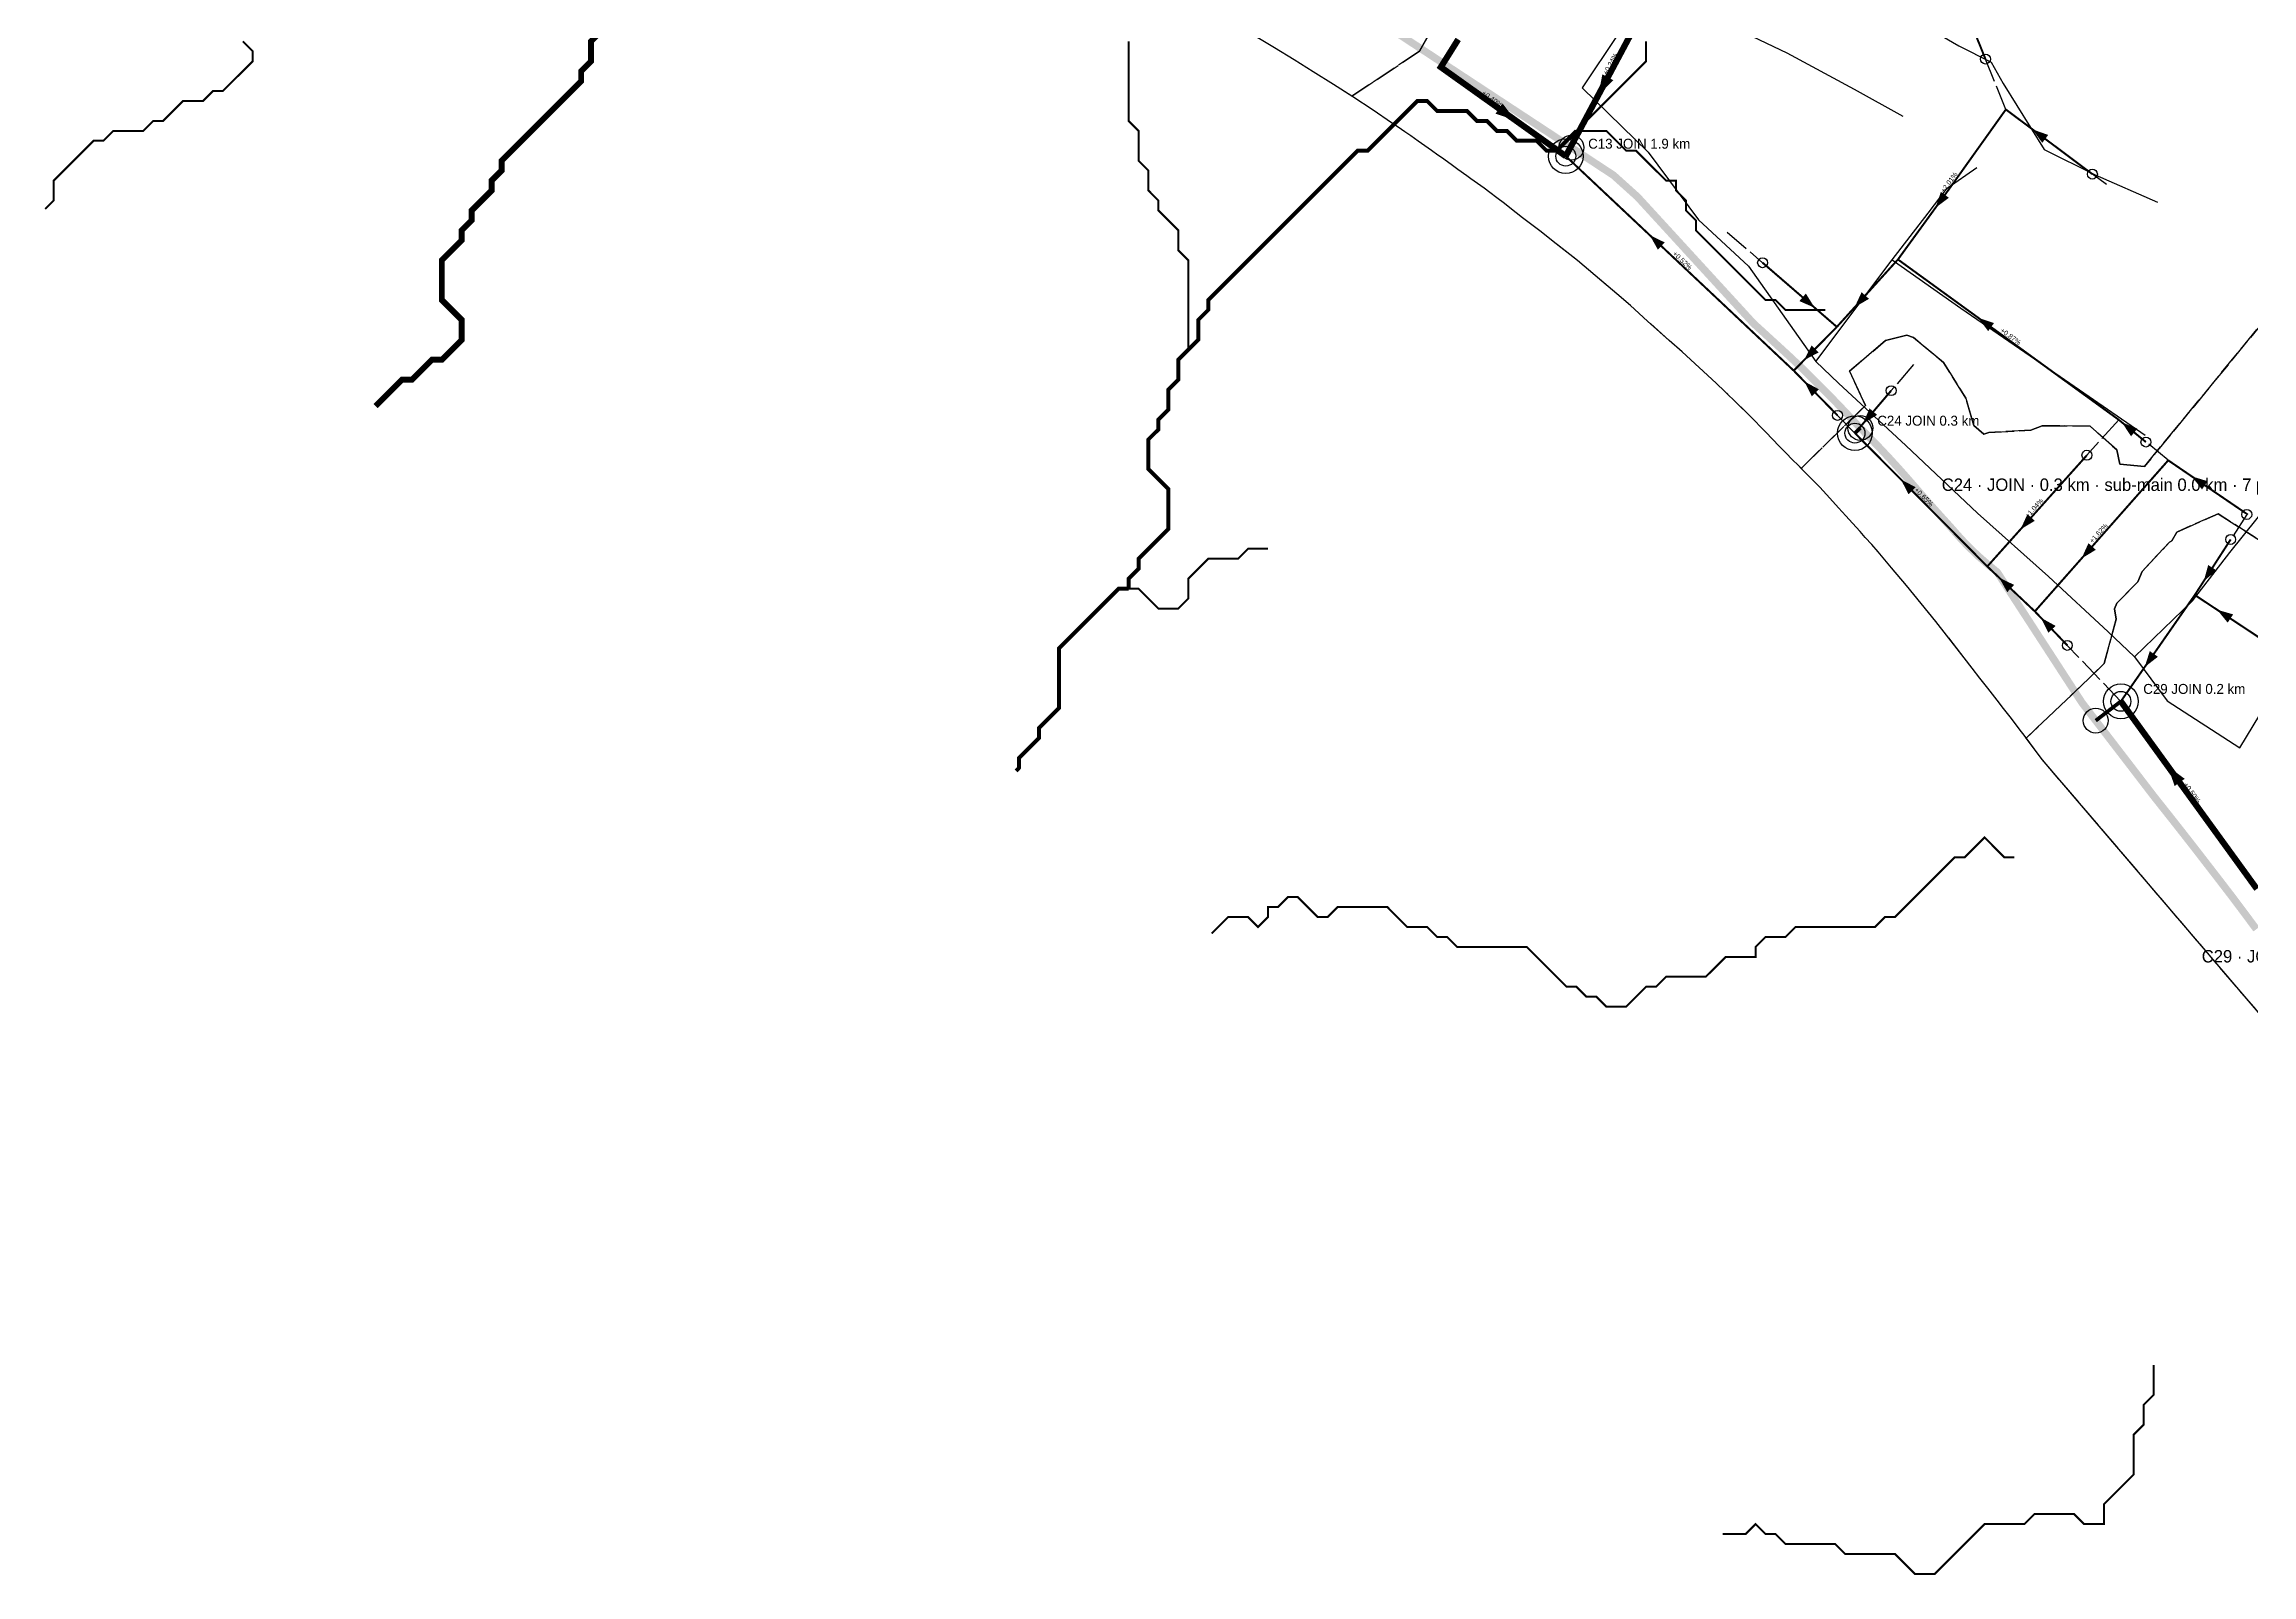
# Model space of a CAD drawing. Header units: metres. Extents: x 442821 to 452274, y 2561971 to 2571293.
# Drawn here: x 450404 to 451292, y 2566624 to 2567239 of the extents above; entities that cross this region are included whole.
import ezdxf
from ezdxf.enums import TextEntityAlignment as Align

# ---------------------------------------------------------------- set-up
doc = ezdxf.new("R2010")
doc.units = ezdxf.units.M
doc.header["$LTSCALE"] = 8
doc.linetypes.add('DASHDOT', pattern=[3.556, 2.54, -0.508, 0, -0.508])
doc.linetypes.add('DASHED', pattern=[1.524, 1.27, -0.254])
for name, color, linetype in [('A_ARROWS', 7, 'Continuous'), ('A_BRANCH', 7, 'Continuous'), ('A_BUILT_2006', 252, 'Continuous'), ('A_CATCH_LABEL', 7, 'Continuous'), ('A_CATCHMENTS', 7, 'Continuous'), ('A_ENVELOPE', 3, 'Continuous'), ('A_GRADIENT', 8, 'Continuous'), ('A_HEAD_GAP', 8, 'Continuous'), ('A_HEADS', 8, 'Continuous'), ('A_JOIN_LINK', 6, 'Continuous'), ('A_LATERAL', 7, 'Continuous'), ('A_MAIN_PIPE', 5, 'Continuous'), ('A_OUTLET_LABEL', 7, 'Continuous'), ('A_OUTLETS', 7, 'Continuous'), ('A_STREAMS', 5, 'Continuous'), ('A_SUBMAIN', 7, 'Continuous')]:
    doc.layers.add(name, color=color, linetype=linetype)

msp = doc.modelspace()

# ---------------------------------------------------------------- linework, layer by layer
at = {"layer": 'A_ARROWS', "color": 1}
for points in [[(451028.89, 2567218.88), (451030.44, 2567227.12), (451034.86, 2567224.76)], [(450995.43, 2567208.69), (450987.47, 2567211.3), (450990.37, 2567215.37)], [(451203.34, 2567204.98), (451209.66, 2567202.75), (451207.27, 2567199.55)], [(451164.36, 2567173.49), (451166.51, 2567179.84), (451169.74, 2567177.49)], [(451049.48, 2567162.47), (451055.51, 2567159.54), (451052.77, 2567156.62)], [(451115.78, 2567133.27), (451109.63, 2567135.95), (451112.25, 2567138.97)], [(451131.83, 2567133.45), (451134.65, 2567139.53), (451137.61, 2567136.85)], [(451181.51, 2567129.25), (451187.87, 2567127.11), (451185.52, 2567123.87)], [(451111.49, 2567112.17), (451114.56, 2567118.13), (451117.41, 2567115.32)], [(451111.61, 2567103.65), (451117.51, 2567100.47), (451114.66, 2567097.67)], [(451239.28, 2567087.18), (451245.49, 2567084.67), (451242.96, 2567081.58)], [(451272.17, 2567023.34), (451273.96, 2567029.81), (451277.32, 2567027.64)], [(451277.56, 2567011.84), (451284, 2567009.98), (451281.79, 2567006.64)], [(451248.46, 2566988.83), (451250.47, 2566995.23), (451253.75, 2566992.94)], [(451257.79, 2566948.88), (451264.51, 2566943.87), (451260.46, 2566940.93)]]:
    msp.add_solid(points, dxfattribs=at)
at = {"layer": 'A_ARROWS', "color": 2}
for points in [[(451135.19, 2567086.64), (451137.82, 2567092.8), (451140.87, 2567090.21)], [(451150.42, 2567064.25), (451156.35, 2567061.12), (451153.51, 2567058.3)], [(451267.32, 2567065.48), (451273.73, 2567063.53), (451271.48, 2567060.22)], [(451198.52, 2567044.16), (451201.3, 2567050.27), (451204.28, 2567047.6)], [(451223.08, 2567032.48), (451225.82, 2567038.6), (451228.81, 2567035.95)], [(451189.91, 2567024.77), (451195.93, 2567021.83), (451193.19, 2567018.92)], [(451206.74, 2567008.61), (451212.61, 2567005.36), (451209.72, 2567002.6)]]:
    msp.add_solid(points, dxfattribs=at)
at = {"layer": 'A_BRANCH', "color": 1, "const_width": 0.8}
for points in [[(451184.43, 2567233.27), (451179.2, 2567246.2), (451156.26, 2567325.49), (451103.48, 2567356.97)], [(451124.96, 2567090), (451107.37, 2567107.98)], [(451248.94, 2567079.26), (451237.99, 2567088.24)], [(451282.99, 2567040.1), (451268.57, 2567017.77)]]:
    msp.add_lwpolyline(points, dxfattribs=at)
at = {"layer": 'A_BRANCH', "color": 2, "const_width": 0.8}
for points in [[(451225.22, 2567073.98), (451185.17, 2567029.25)], [(451217.34, 2566997.51), (451204.28, 2567011.18)]]:
    msp.add_lwpolyline(points, dxfattribs=at)
at = {"layer": 'A_BUILT_2006', "color": 252}
for points in [[(451147.87, 2567253.6), (451173.78, 2567238.61)], [(451036.73, 2567243.19), (451022.36, 2567221.66)], [(451076.99, 2567248.85), (451104.63, 2567235.82)], [(451104.63, 2567235.82), (451131.6, 2567221.1)], [(451173.78, 2567238.61), (451186.67, 2567232.07), (451191.54, 2567223.41)], [(451191.54, 2567223.41), (451208.09, 2567196.9)], [(451022.36, 2567221.66), (451048.79, 2567195.86)], [(451131.6, 2567221.1), (451151.21, 2567210.25)], [(451208.09, 2567196.9), (451228.47, 2567186.67)], [(451048.79, 2567195.86), (451069.12, 2567168.68)], [(451161.37, 2567171.25), (451168.99, 2567181.33), (451180.97, 2567189.72)], [(451228.47, 2567186.67), (451253.6, 2567175.76)], [(451146.91, 2567152.55), (451161.37, 2567171.25)], [(451069.12, 2567168.68), (451089.21, 2567149.97)], [(451116.2, 2567111.6), (451146.91, 2567152.55)], [(451146.91, 2567152.55), (451174.59, 2567133.04)], [(451089.21, 2567149.97), (451116.2, 2567111.6)], [(451174.59, 2567133.04), (451202.46, 2567113.87)], [(451116.2, 2567111.6), (451125.41, 2567102.98)], [(451202.46, 2567113.87), (451222.19, 2567100.27)], [(451125.41, 2567102.98), (451152.36, 2567077.93)], [(451222.19, 2567100.27), (451248.67, 2567082.04)], [(451152.36, 2567077.93), (451181.22, 2567050.72)], [(451282.62, 2567034.84), (451304.65, 2567062.24)], [(451181.22, 2567050.72), (451209.79, 2567025.15)], [(451267.62, 2567015.43), (451282.62, 2567034.84)], [(451209.79, 2567025.15), (451233.8, 2567003)], [(451244.37, 2566992.93), (451267.62, 2567015.43)], [(451233.8, 2567003), (451244.37, 2566992.93)], [(451244.37, 2566992.93), (451257.52, 2566975.25)], [(451257.52, 2566975.25), (451286.69, 2566956.38)], [(451286.69, 2566956.38), (451294.67, 2566969.61)]]:
    msp.add_lwpolyline(points, dxfattribs=at)
at = {"layer": 'A_CATCHMENTS', "color": 3, "linetype": 'DASHED'}
msp.add_lwpolyline([(450966.96, 2567254.13), (450956.9, 2567236.43), (450929.79, 2567218.28), (450922.33, 2567223.01), (450914.19, 2567228.11), (450906.54, 2567232.9), (450898.64, 2567237.82), (450886.99, 2567244.81)], dxfattribs=at)
at = {"layer": 'A_CATCHMENTS', "color": 1, "linetype": 'DASHED'}
msp.add_lwpolyline([(451312.85, 2567148.05), (451248.41, 2567069.48), (451238.47, 2567070.38), (451237.2, 2567076.11), (451226.47, 2567085.71), (451207.16, 2567085.78), (451202.71, 2567084.07), (451185.84, 2567083.08), (451183.77, 2567082.48), (451179.8, 2567085.88), (451176.52, 2567096.91), (451167.63, 2567111.32), (451155.48, 2567121.26), (451152.78, 2567122.21), (451144.3, 2567120.15), (451129.83, 2567107.82), (451136.19, 2567093.99), (451110.35, 2567068.7), (451109.1, 2567069.94), (451106.91, 2567072.14), (451104.21, 2567074.9), (451101.53, 2567077.67), (451098.86, 2567080.47), (451096.17, 2567083.3), (451089.55, 2567089.92), (451079.7, 2567099.61), (451076.22, 2567102.91), (451069.39, 2567109.24), (451062.49, 2567115.49), (451057.33, 2567120.13), (451048.65, 2567127.94), (451041.7, 2567134.13), (451036.25, 2567138.9), (451027.59, 2567146.28), (451020.41, 2567152.21), (451010.71, 2567159.97), (451005.82, 2567163.78), (450998.4, 2567169.46), (450995.82, 2567171.47), (450993.25, 2567173.47), (450991.11, 2567175.12), (450988.09, 2567177.42), (450985.22, 2567179.57), (450982.89, 2567181.29), (450980.26, 2567183.21), (450977.62, 2567185.11), (450975.97, 2567186.3), (450972.33, 2567188.92), (450969.68, 2567190.82), (450965.77, 2567193.62), (450964.37, 2567194.62), (450961.72, 2567196.52), (450959.06, 2567198.41), (450956.41, 2567200.28), (450953.43, 2567202.36), (450951.07, 2567203.99), (450948.38, 2567205.83), (450945.68, 2567207.67), (450938.32, 2567212.7), (450930.19, 2567218.03), (450929.79, 2567218.28), (450956.9, 2567236.43), (450956.9, 2567236.43), (450966.96, 2567254.13)], dxfattribs=at)
at = {"layer": 'A_CATCHMENTS', "color": 2, "linetype": 'DASHED'}
msp.add_lwpolyline([(451313.69, 2567027.4), (451278.03, 2567050.42), (451261.33, 2567043.1), (451259.37, 2567039.53), (451258.41, 2567039.04), (451247.38, 2567027.17), (451245.7, 2567023.1), (451237.3, 2567014.45), (451236.3, 2567012.24), (451236.91, 2567008.07), (451232.21, 2566990.19), (451200.86, 2566960.24), (451200.36, 2566960.9), (451197.99, 2566964.02), (451194.86, 2566968.09), (451191.71, 2566972.16), (451189.09, 2566975.52), (451185.39, 2566980.28), (451182.23, 2566984.35), (451179.07, 2566988.41), (451175.9, 2566992.48), (451168.79, 2567001.67), (451164.43, 2567007.16), (451158.57, 2567014.39), (451152.65, 2567021.57), (451146.7, 2567028.73), (451141.36, 2567035.11), (451138.73, 2567038.04), (451136.14, 2567040.92), (451134.01, 2567043.27), (451130.94, 2567046.68), (451128.34, 2567049.55), (451125.41, 2567052.79), (451123.15, 2567055.31), (451120.53, 2567058.2), (451117.87, 2567061.08), (451115.89, 2567063.15), (451112.38, 2567066.68), (451110.35, 2567068.7), (451136.19, 2567093.99), (451136.19, 2567093.99), (451129.83, 2567107.82), (451144.3, 2567120.15), (451152.78, 2567122.21), (451155.48, 2567121.26), (451167.63, 2567111.32), (451176.52, 2567096.91), (451179.8, 2567085.88), (451183.77, 2567082.48), (451185.84, 2567083.08), (451202.71, 2567084.07), (451207.16, 2567085.78), (451226.47, 2567085.71), (451237.2, 2567076.11), (451238.47, 2567070.38), (451248.41, 2567069.48), (451312.85, 2567148.05)], dxfattribs=at)
at = {"layer": 'A_CATCHMENTS', "color": 1, "linetype": 'DASHED'}
msp.add_lwpolyline([(451232.21, 2566990.19), (451236.91, 2567008.07), (451236.3, 2567012.24), (451237.3, 2567014.45), (451245.7, 2567023.1), (451247.38, 2567027.17), (451258.41, 2567039.04), (451259.37, 2567039.53), (451261.33, 2567043.1), (451278.03, 2567050.42), (451313.69, 2567027.4), (451396.28, 2567042.9), (451463.44, 2566793.35), (451391.82, 2566736.62), (451364.47, 2566767.64), (451207.21, 2566951.69), (451204.16, 2566955.82), (451200.86, 2566960.24), (451232.21, 2566990.19)], close=True, dxfattribs=at)
at = {"layer": 'A_ENVELOPE', "color": 3}
msp.add_lwpolyline([(451364.47, 2566767.64), (451207.21, 2566951.69), (451204.16, 2566955.82), (451200.36, 2566960.9), (451197.99, 2566964.02), (451194.86, 2566968.09), (451191.71, 2566972.16), (451189.09, 2566975.52), (451185.39, 2566980.28), (451182.23, 2566984.35), (451179.07, 2566988.41), (451175.9, 2566992.48), (451168.79, 2567001.67), (451164.43, 2567007.16), (451158.57, 2567014.39), (451152.65, 2567021.57), (451146.7, 2567028.73), (451141.36, 2567035.11), (451138.73, 2567038.04), (451136.14, 2567040.92), (451134.01, 2567043.27), (451130.94, 2567046.68), (451128.34, 2567049.55), (451125.41, 2567052.79), (451123.15, 2567055.31), (451120.53, 2567058.2), (451117.87, 2567061.08), (451115.89, 2567063.15), (451112.38, 2567066.68), (451109.1, 2567069.94), (451106.91, 2567072.14), (451104.21, 2567074.9), (451101.53, 2567077.67), (451098.86, 2567080.47), (451096.17, 2567083.3), (451089.55, 2567089.92), (451079.7, 2567099.61), (451076.22, 2567102.91), (451069.39, 2567109.24), (451062.49, 2567115.49), (451057.33, 2567120.13), (451048.65, 2567127.94), (451041.7, 2567134.13), (451036.25, 2567138.9), (451027.59, 2567146.28), (451020.41, 2567152.21), (451010.71, 2567159.97), (451005.82, 2567163.78), (450998.4, 2567169.46), (450995.82, 2567171.47), (450993.25, 2567173.47), (450991.11, 2567175.12), (450988.09, 2567177.42), (450985.22, 2567179.57), (450982.89, 2567181.29), (450980.26, 2567183.21), (450977.62, 2567185.11), (450975.97, 2567186.3), (450972.33, 2567188.92), (450969.68, 2567190.82), (450965.77, 2567193.62), (450964.37, 2567194.62), (450961.72, 2567196.52), (450959.06, 2567198.41), (450956.41, 2567200.28), (450953.43, 2567202.36), (450951.07, 2567203.99), (450948.38, 2567205.83), (450945.68, 2567207.67), (450938.32, 2567212.7), (450930.19, 2567218.03), (450922.33, 2567223.01), (450914.19, 2567228.11), (450906.54, 2567232.9), (450898.64, 2567237.82), (450886.99, 2567244.81)], dxfattribs=at)
at = {"layer": 'A_HEAD_GAP', "color": 8, "linetype": 'DASHED'}
for points in [[(451192.63, 2567212.99), (451184.43, 2567233.27)], [(451233.07, 2567182.76), (451227.41, 2567186.99)], [(451080.62, 2567163.68), (451094.85, 2567151.38)], [(451155.52, 2567110.47), (451146.53, 2567099.93)], [(451131.96, 2567082.85), (451124.96, 2567090)], [(451237.99, 2567088.24), (451225.22, 2567073.98)], [(451257.89, 2567071.92), (451248.94, 2567079.26)], [(451289.48, 2567050.15), (451282.99, 2567040.1)], [(451238.85, 2566975.01), (451217.34, 2566997.51)]]:
    msp.add_lwpolyline(points, dxfattribs=at)
at = {"layer": 'A_HEADS', "color": 1}
for centre in [(451184.43, 2567233.27), (451227.41, 2567186.99), (451094.85, 2567151.38), (451124.96, 2567090), (451248.94, 2567079.26), (451282.99, 2567040.1)]:
    msp.add_circle(centre, 2, dxfattribs=at)
at = {"layer": 'A_HEADS', "color": 2}
for centre in [(451146.53, 2567099.93), (451225.22, 2567073.98), (451289.48, 2567050.15), (451217.34, 2566997.51)]:
    msp.add_circle(centre, 2, dxfattribs=at)
at = {"layer": 'A_JOIN_LINK', "color": 6, "const_width": 1.5}
for points in [[(451015.74, 2567194.22), (451018, 2567197.66)], [(451131.96, 2567082.85), (451134.14, 2567084.95)], [(451238.85, 2566975.01), (451228.76, 2566967.26)]]:
    msp.add_lwpolyline(points, dxfattribs=at)
at = {"layer": 'A_JOIN_LINK', "color": 6}
for centre in [(451018, 2567197.66), (451134.14, 2567084.95), (451228.76, 2566967.26)]:
    msp.add_circle(centre, 5, dxfattribs=at)
at = {"layer": 'A_LATERAL', "color": 1, "const_width": 0.8}
for points in [[(451192.63, 2567212.99), (451170.29, 2567181.65), (451149.25, 2567152.68)], [(451107.37, 2567107.98), (451015.74, 2567194.22)], [(451149.25, 2567152.68), (451124.7, 2567125.57)], [(451237.99, 2567088.24), (451149.25, 2567152.68)], [(451268.57, 2567017.77), (451238.85, 2566975.01)], [(451299.37, 2566997.42), (451268.57, 2567017.77)]]:
    msp.add_lwpolyline(points, dxfattribs=at)
at = {"layer": 'A_LATERAL', "color": 1, "linetype": 'DASHED', "const_width": 0.8}
for points in [[(451227.41, 2567186.99), (451192.63, 2567212.99)], [(451124.7, 2567125.57), (451107.37, 2567107.98)]]:
    msp.add_lwpolyline(points, dxfattribs=at)
at = {"layer": 'A_LATERAL', "color": 1, "linetype": 'DASHDOT', "const_width": 0.8}
msp.add_lwpolyline([(451094.85, 2567151.38), (451124.7, 2567125.57)], dxfattribs=at)
at = {"layer": 'A_LATERAL', "color": 2, "linetype": 'DASHED', "const_width": 0.8}
msp.add_lwpolyline([(451146.53, 2567099.93), (451131.96, 2567082.85)], dxfattribs=at)
at = {"layer": 'A_LATERAL', "color": 2, "const_width": 0.8}
for points in [[(451185.17, 2567029.25), (451131.96, 2567082.85)], [(451257.89, 2567071.92), (451204.28, 2567011.18)], [(451289.48, 2567050.15), (451289.58, 2567050.3), (451257.89, 2567071.92)], [(451204.28, 2567011.18), (451185.17, 2567029.25)]]:
    msp.add_lwpolyline(points, dxfattribs=at)
at = {"layer": 'A_MAIN_PIPE', "color": 5, "const_width": 3}
msp.add_lwpolyline([(451293.33, 2566883.4), (451290.31, 2566887.46), (451287.14, 2566891.73), (451283.45, 2566896.62), (451279.97, 2566901.16), (451277.5, 2566904.38), (451273.03, 2566910.16), (451269.55, 2566914.67), (451266.2, 2566918.97), (451262.54, 2566923.65), (451259.01, 2566928.13), (451255.48, 2566932.59), (451252.01, 2566936.97), (451244.91, 2566946.24), (451239.49, 2566953.3), (451234.08, 2566960.34), (451226.21, 2566970.59), (451223.26, 2566974.43), (451189.15, 2567026.96), (451185.61, 2567029.87), (451181.57, 2567033.39), (451177.55, 2567037.26), (451174.58, 2567040.37), (451170.08, 2567045.44), (451167.36, 2567048.45), (451164.67, 2567051.44), (451162, 2567054.43), (451159.27, 2567057.53), (451156.72, 2567060.46), (451154.06, 2567063.52), (451151.57, 2567066.37), (451148.64, 2567069.64), (451145.87, 2567072.67), (451142.38, 2567076.4), (451140.25, 2567078.63), (451137.43, 2567081.54), (451134.63, 2567084.44), (451133.01, 2567086.12), (451129.1, 2567090.25), (451126.31, 2567093.2), (451123.45, 2567096.17), (451120.61, 2567099.07), (451117.2, 2567102.48), (451114.88, 2567104.81), (451111.98, 2567107.68), (451110.33, 2567109.3), (451106.03, 2567113.36), (451103.03, 2567116.14), (451100.58, 2567118.38), (451097.07, 2567121.6), (451094.09, 2567124.33), (451091.11, 2567127.05), (451044.54, 2567177.88), (451034.92, 2567186.54), (450910.28, 2567268.5)], dxfattribs=at)
at = {"layer": 'A_OUTLETS', "color": 5}
for centre, radius in [((451015.74, 2567194.22), 7), ((451015.74, 2567194.22), 4), ((451131.96, 2567082.85), 7), ((451131.96, 2567082.85), 4), ((451238.85, 2566975.01), 7), ((451238.85, 2566975.01), 4)]:
    msp.add_circle(centre, radius, dxfattribs=at)
at = {"layer": 'A_STREAMS', "color": 5}
for points, const_width in [([(450483.96, 2567240.41), (450487.96, 2567236.41), (450487.96, 2567232.4), (450483.96, 2567228.4), (450479.96, 2567224.4), (450475.96, 2567220.4), (450471.95, 2567220.4), (450467.95, 2567216.4), (450463.95, 2567216.4), (450459.95, 2567216.4), (450455.95, 2567212.4), (450451.95, 2567208.4), (450447.95, 2567208.4), (450443.95, 2567204.39), (450439.95, 2567204.39), (450435.95, 2567204.39), (450431.95, 2567204.39), (450427.95, 2567200.39), (450423.95, 2567200.39), (450419.95, 2567196.39), (450415.95, 2567192.39), (450411.95, 2567188.39), (450407.95, 2567184.39), (450407.95, 2567180.39), (450407.95, 2567176.38), (450404.52, 2567172.96)], 0.8), ([(450627.98, 2567244.41), (450623.98, 2567240.41), (450623.98, 2567236.41), (450623.98, 2567232.4), (450619.97, 2567228.4), (450619.97, 2567224.4), (450615.97, 2567220.4), (450611.97, 2567216.4), (450607.97, 2567212.4), (450603.97, 2567208.4), (450599.97, 2567204.39), (450595.97, 2567200.39), (450591.97, 2567196.39), (450587.97, 2567192.39), (450587.97, 2567188.39), (450583.97, 2567184.39), (450583.97, 2567180.39), (450579.97, 2567176.38), (450575.97, 2567172.38), (450575.97, 2567168.38), (450571.97, 2567164.38), (450571.97, 2567160.38), (450567.97, 2567156.38), (450563.97, 2567152.38), (450563.97, 2567148.38), (450563.97, 2567144.37), (450563.97, 2567140.37), (450563.97, 2567136.37), (450567.97, 2567132.37), (450571.97, 2567128.37), (450571.97, 2567124.37), (450571.97, 2567120.37), (450567.97, 2567116.36), (450563.97, 2567112.36), (450559.97, 2567112.36), (450555.97, 2567108.36), (450551.97, 2567104.36), (450547.96, 2567104.36), (450543.96, 2567100.36), (450539.96, 2567096.36), (450537.35, 2567093.74)], 2.4), ([(450840.01, 2567240.41), (450840.01, 2567236.41), (450840.01, 2567232.4), (450840.01, 2567228.4), (450840.01, 2567224.4), (450840.01, 2567220.4), (450840.01, 2567216.4), (450840.01, 2567212.4), (450840.01, 2567208.4), (450844.01, 2567204.39), (450844.01, 2567200.39), (450844.01, 2567196.39), (450844.01, 2567192.39), (450848.01, 2567188.39), (450848.01, 2567184.39), (450848.01, 2567180.39), (450852.01, 2567176.38), (450852.01, 2567172.38), (450856.01, 2567168.38), (450860.01, 2567164.38), (450860.01, 2567160.38), (450860.01, 2567156.38), (450864.01, 2567152.38), (450864.01, 2567148.38), (450864.01, 2567144.37), (450864.01, 2567140.37), (450864.01, 2567136.37), (450864.01, 2567132.37), (450864.01, 2567128.37), (450864.01, 2567124.37), (450864.01, 2567120.37), (450864.01, 2567116.36)], 0.8), ([(451048.03, 2567240.41), (451048.03, 2567236.41), (451048.03, 2567232.4), (451044.03, 2567228.4), (451040.03, 2567224.4), (451036.03, 2567220.4), (451032.03, 2567216.4), (451028.03, 2567212.4), (451024.03, 2567208.4), (451020.03, 2567204.39)], 0.8), ([(451020.03, 2567204.39), (451016.03, 2567200.39), (451012.03, 2567196.39), (451008.03, 2567196.39), (451004.03, 2567200.39), (451000.03, 2567200.39), (450996.03, 2567200.39), (450992.03, 2567204.39), (450988.03, 2567204.39), (450984.03, 2567208.4), (450980.02, 2567208.4), (450976.02, 2567212.4), (450972.02, 2567212.4), (450968.02, 2567212.4), (450964.02, 2567212.4), (450960.02, 2567216.4), (450956.02, 2567216.4), (450952.02, 2567212.4), (450948.02, 2567208.4), (450944.02, 2567204.39), (450940.02, 2567200.39), (450936.02, 2567196.39), (450932.02, 2567196.39), (450928.02, 2567192.39), (450924.02, 2567188.39), (450920.02, 2567184.39), (450916.02, 2567180.39), (450912.02, 2567176.38), (450908.01, 2567172.38), (450904.01, 2567168.38), (450900.01, 2567164.38), (450896.01, 2567160.38), (450892.01, 2567156.38), (450888.01, 2567152.38), (450884.01, 2567148.38), (450880.01, 2567144.37), (450876.01, 2567140.37), (450872.01, 2567136.37), (450872.01, 2567132.37), (450868.01, 2567128.37), (450868.01, 2567124.37), (450868.01, 2567120.37), (450864.01, 2567116.36)], 1.6), ([(451120.04, 2567132.37), (451116.04, 2567132.37), (451112.04, 2567132.37), (451108.04, 2567132.37), (451104.04, 2567132.37), (451100.04, 2567136.37), (451096.04, 2567136.37), (451092.04, 2567140.37), (451088.04, 2567144.37), (451084.04, 2567148.38), (451080.04, 2567152.38), (451076.04, 2567156.38), (451072.04, 2567160.38), (451068.04, 2567164.38), (451068.04, 2567168.38), (451064.04, 2567172.38), (451064.04, 2567176.38), (451060.04, 2567180.39), (451060.04, 2567184.39), (451056.04, 2567184.39), (451052.03, 2567188.39), (451048.03, 2567192.39), (451044.03, 2567196.39), (451040.03, 2567196.39), (451036.03, 2567200.39), (451032.03, 2567204.39), (451028.03, 2567204.39), (451024.03, 2567204.39), (451020.03, 2567204.39)], 0.8), ([(450864.01, 2567116.36), (450860.01, 2567112.36), (450860.01, 2567108.36), (450860.01, 2567104.36), (450856.01, 2567100.36), (450856.01, 2567096.36), (450856.01, 2567092.36), (450852.01, 2567088.35), (450852.01, 2567084.35), (450848.01, 2567080.35), (450848.01, 2567076.35), (450848.01, 2567072.35), (450848.01, 2567068.35), (450852.01, 2567064.35), (450856.01, 2567060.34), (450856.01, 2567056.34), (450856.01, 2567052.34), (450856.01, 2567048.34), (450856.01, 2567044.34), (450852.01, 2567040.34), (450848.01, 2567036.34), (450844.01, 2567032.33), (450844.01, 2567028.33), (450840.01, 2567024.33), (450840.01, 2567020.33)], 1.6), ([(450896.01, 2567036.34), (450892.01, 2567036.34), (450888.01, 2567036.34), (450884.01, 2567032.33), (450880.01, 2567032.33), (450876.01, 2567032.33), (450872.01, 2567032.33), (450868.01, 2567028.33), (450864.01, 2567024.33), (450864.01, 2567020.33), (450864.01, 2567016.33), (450860.01, 2567012.33), (450856.01, 2567012.33), (450852.01, 2567012.33), (450848.01, 2567016.33), (450844.01, 2567020.33), (450840.01, 2567020.33)], 0.8), ([(450840.01, 2567020.33), (450836, 2567020.33), (450832, 2567016.33), (450828, 2567012.33), (450824, 2567008.33), (450820, 2567004.32), (450816, 2567000.32), (450812, 2566996.32), (450812, 2566992.32), (450812, 2566988.32), (450812, 2566984.32), (450812, 2566980.32), (450812, 2566976.32), (450812, 2566972.31), (450808, 2566968.31), (450804, 2566964.31), (450804, 2566960.31), (450800, 2566956.31), (450796, 2566952.31), (450796, 2566948.31), (450794.78, 2566947.08)], 1.6), ([(451196.05, 2566912.29), (451192.05, 2566912.29), (451188.05, 2566916.29), (451184.05, 2566920.3), (451180.05, 2566916.29), (451176.05, 2566912.29), (451172.05, 2566912.29), (451168.05, 2566908.29), (451164.05, 2566904.29), (451160.05, 2566900.29), (451156.05, 2566896.29), (451152.05, 2566892.29), (451148.05, 2566888.28), (451144.05, 2566888.28), (451140.05, 2566884.28), (451136.05, 2566884.28), (451132.05, 2566884.28), (451128.04, 2566884.28), (451124.04, 2566884.28), (451120.04, 2566884.28), (451116.04, 2566884.28), (451112.04, 2566884.28), (451108.04, 2566884.28), (451104.04, 2566880.28), (451100.04, 2566880.28), (451096.04, 2566880.28), (451092.04, 2566876.28), (451092.04, 2566872.28), (451088.04, 2566872.28), (451084.04, 2566872.28), (451080.04, 2566872.28), (451076.04, 2566868.28), (451072.04, 2566864.28), (451068.04, 2566864.28), (451064.04, 2566864.28), (451060.04, 2566864.28), (451056.04, 2566864.28), (451052.03, 2566860.27), (451048.03, 2566860.27), (451044.03, 2566856.27), (451040.03, 2566852.27), (451036.03, 2566852.27), (451032.03, 2566852.27), (451028.03, 2566856.27), (451024.03, 2566856.27), (451020.03, 2566860.27), (451016.03, 2566860.27), (451012.03, 2566864.28), (451008.03, 2566868.28), (451004.03, 2566872.28), (451000.03, 2566876.28), (450996.03, 2566876.28), (450992.03, 2566876.28), (450988.03, 2566876.28), (450984.03, 2566876.28), (450980.02, 2566876.28), (450976.02, 2566876.28), (450972.02, 2566876.28), (450968.02, 2566880.28), (450964.02, 2566880.28), (450960.02, 2566884.28), (450956.02, 2566884.28), (450952.02, 2566884.28), (450948.02, 2566888.28), (450944.02, 2566892.29), (450940.02, 2566892.29), (450936.02, 2566892.29), (450932.02, 2566892.29), (450928.02, 2566892.29), (450924.02, 2566892.29), (450920.02, 2566888.28), (450916.02, 2566888.28), (450912.02, 2566892.29), (450908.01, 2566896.29), (450904.01, 2566896.29), (450900.01, 2566892.29), (450896.01, 2566892.29), (450896.01, 2566888.28), (450892.01, 2566884.28), (450888.01, 2566888.28), (450884.01, 2566888.28), (450880.01, 2566888.28), (450876.01, 2566884.28), (450873.43, 2566881.7)], 0.8), ([(451252.06, 2566708.22), (451252.06, 2566704.22), (451252.06, 2566700.22), (451252.06, 2566696.22), (451248.06, 2566692.22), (451248.06, 2566688.21), (451248.06, 2566684.21), (451244.06, 2566680.21), (451244.06, 2566676.21), (451244.06, 2566672.21), (451244.06, 2566668.21), (451244.06, 2566664.21), (451240.06, 2566660.2), (451236.06, 2566656.2), (451232.06, 2566652.2), (451232.06, 2566648.2), (451232.06, 2566644.2), (451228.06, 2566644.2), (451224.06, 2566644.2), (451220.06, 2566648.2), (451216.06, 2566648.2), (451212.06, 2566648.2), (451208.06, 2566648.2), (451204.06, 2566648.2), (451200.05, 2566644.2), (451196.05, 2566644.2), (451192.05, 2566644.2), (451188.05, 2566644.2), (451184.05, 2566644.2), (451180.05, 2566640.2), (451176.05, 2566636.2), (451172.05, 2566632.2), (451168.05, 2566628.19), (451164.05, 2566624.19), (451160.05, 2566624.19), (451156.05, 2566624.19), (451152.05, 2566628.19), (451148.05, 2566632.2), (451144.05, 2566632.2), (451140.05, 2566632.2), (451136.05, 2566632.2), (451132.05, 2566632.2), (451128.04, 2566632.2), (451124.04, 2566636.2), (451120.04, 2566636.2), (451116.04, 2566636.2), (451112.04, 2566636.2), (451108.04, 2566636.2), (451104.04, 2566636.2), (451100.04, 2566640.2), (451096.04, 2566640.2), (451092.04, 2566644.2), (451088.04, 2566640.2), (451084.04, 2566640.2), (451080.04, 2566640.2), (451078.76, 2566640.2)], 0.8)]:
    msp.add_lwpolyline(points, dxfattribs=dict(at, const_width=const_width))
at = {"layer": 'A_SUBMAIN', "color": 1, "linetype": 'DASHED', "const_width": 2.5}
for points in [[(451054.49, 2567266.9), (451015.74, 2567194.22)], [(450972.5, 2567241.16), (450965.52, 2567230.01), (451015.74, 2567194.22)], [(451293.53, 2566899.57), (451238.85, 2566975.01)]]:
    msp.add_lwpolyline(points, dxfattribs=at)

# ---------------------------------------------------------------- texts
at = {"layer": 'A_CATCH_LABEL', "color": 2}
msp.add_text('C24 · JOIN · 0.3 km · sub-main 0.0 km · 7 pipes · 0.02 km²', height=5, dxfattribs=at).set_placement((451253.99, 2567062.12), align=Align.MIDDLE_CENTER)
at = {"layer": 'A_CATCH_LABEL', "color": 1}
msp.add_text('C29 · JOIN · 0.2 km · sub-main 0.1 km · 4 pipes · 0.05 km²', height=5, dxfattribs=at).set_placement((451358.49, 2566872.52), align=Align.MIDDLE_CENTER)
at = {"layer": 'A_GRADIENT', "color": 1}
for s, rotation, p in [('+0.24%', 61.93205, (451035.11, 2567230.56)), ('+0.40%', -35.47994, (450985.27, 2567215.93)), ('+2.01%', 54.51269, (451171.07, 2567182.74)), ('+0.52%', 316.73811, (451061.55, 2567151.1)), ('+0.87%', 324.01374, (451193.62, 2567120.46)), ('+0.50%', 305.93785, (451266.19, 2566937.29))]:
    msp.add_text(s, height=2, rotation=rotation, dxfattribs=at).set_placement(p, align=Align.BOTTOM_CENTER)
at = {"layer": 'A_GRADIENT', "color": 2}
for s, rotation, p in [('+0.65%', 314.79346, (451158.56, 2567056.05)), ('+1.04%', 48.15646, (451205.2, 2567051.62)), ('+1.62%', 48.56649, (451231.09, 2567041.55))]:
    msp.add_text(s, height=2, rotation=rotation, dxfattribs=at).set_placement(p, align=Align.BOTTOM_CENTER)
at = {"layer": 'A_OUTLET_LABEL', "color": 5}
for s, p in [('C13 JOIN 1.9 km', (451024.74, 2567197.22)), ('C24 JOIN 0.3 km', (451140.96, 2567085.85)), ('C29 JOIN 0.2 km', (451247.85, 2566978.01))]:
    msp.add_text(s, height=4, dxfattribs=at).set_placement(p)

doc.saveas('drawing.dxf')
